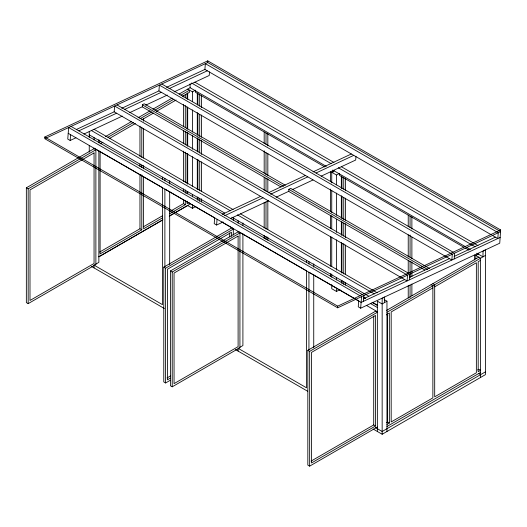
<?xml version="1.0" encoding="UTF-8"?>
<svg xmlns="http://www.w3.org/2000/svg" width="527" height="527" viewBox="0 0 527 527"><rect width="100%" height="100%" fill="white"/><g stroke="black" fill="none" stroke-linecap="round" stroke-linejoin="round"><path stroke-width="0.79" d="M360.145 295.812L68.662 127.527L67.752 139.088L70.157 140.478L70.611 134.695M114.168 111.829L114.622 106.046L407.536 275.153L407.075 280.937L114.168 111.829L76.507 129.431M158.937 90.907L159.391 85.124L452.298 254.231L451.843 260.015L158.937 90.907L121.763 108.279M166.492 87.37L204.898 69.426L205.352 63.642L497.547 232.341M209.515 71.863L209.232 75.473L174.015 91.935M214.66 217.862L214.206 223.646L216.61 225.029L223.125 221.986M216.61 225.029L217.065 219.245M355.969 156.414L355.685 160.03L321.213 176.143M358.716 301.029L358.261 306.813L360.659 308.196L499.741 243.197L500.65 229.97L207.743 60.862L44.762 137.033L44.762 138.693L337.669 307.808L500.65 231.63M360.659 308.196L361.575 296.635M363.505 301.299L363.959 295.515M409.466 279.817L409.92 274.033M454.234 258.895L454.689 253.112M498.259 232.75L497.804 238.533L492.554 235.503M280.996 186.966L142.362 106.928L142.362 104.82L144.187 103.766L285.397 185.3M105.407 136.618L131.651 121.46M138.034 117.778L150.096 110.815M152.929 109.175L172.085 98.121M179.18 94.023L190.089 87.719L326.325 166.38M98.72 142.58L100.848 141.355M107.936 137.257L133.476 122.514M139.859 118.832L151.921 111.869M154.754 110.229L173.91 99.175M181.005 95.077L189.516 90.163L189.516 92.271L182.461 96.342M100.104 143.891L102.93 142.257M109.287 138.588L135.426 123.496M141.783 119.827L153.502 113.061M156.328 111.428L176.104 100.011M26.35 187.803L94.056 148.713L95.881 149.767L95.881 264.541L28.175 303.631L26.35 302.577L26.35 187.803L28.175 188.857L95.881 149.767M187.691 89.109L192.493 91.882L194.891 90.492M99.695 252.025L139.958 228.777L141.783 229.831L141.783 174.826M143.904 226.498L162.27 215.899M169.338 211.814L183.462 203.659L185.287 204.713L185.287 200.609M141.783 229.831L100.104 253.895L100.104 151.275M162.685 217.763L143.607 228.777L143.607 177.059M169.747 213.685L185.287 204.713M188.916 202.618L187.111 203.659L187.111 201.195M98.72 256.801L162.56 219.943M169.654 215.846L189.516 204.384L189.516 202.974M99.023 256.741L162.863 219.878M169.246 216.195L187.691 205.543L192.493 208.317L195.919 206.34M94.056 267.92L94.056 265.147L98.859 262.38L98.859 150.86M424.775 269.976L288.816 191.485L288.816 189.377L290.64 188.323L429.446 268.46M163.778 267.143L231.485 228.053L233.309 229.107L165.603 268.197L163.778 267.143L163.778 381.917L165.603 382.971L170.274 380.277M331.74 182.935L331.74 172.276L334.144 170.893M170.405 270.97L238.105 231.88L239.93 232.934L239.93 347.708L172.23 386.798L170.405 385.744L170.405 270.97L172.23 272.024L239.93 232.934M331.74 172.276L336.542 175.05L338.947 173.66M167.026 377.938L170.583 375.883M170.274 378.169L167.428 379.809L167.428 269.251L231.485 232.269L231.485 236.366M238.797 347.919L242.907 345.547L242.907 233.652M331.74 284.613L331.74 288.717L336.542 291.484L339.974 289.507M386.963 431.488L386.963 301.187L382.161 303.96L377.358 301.187L377.358 431.488M307.827 350.31L375.534 311.22L377.358 312.274L309.652 351.364L307.827 350.31L307.827 465.084L309.652 466.138L377.358 427.048M475.795 258.731L475.795 255.443L478.773 253.724M386.548 310.41L478.773 257.163M386.963 312.274L485.4 255.443M386.963 314.382L389.361 312.998L389.361 423.003L386.963 424.387M432.865 287.88L391.186 311.944L391.186 421.949L432.865 397.885L432.865 285.772L431.04 284.718M434.689 286.826L476.368 262.762L476.368 372.767L434.689 396.831L434.689 284.718L432.865 283.664M480.598 260.325L478.193 261.708L478.193 371.713L480.598 370.329L478.773 369.275L477.574 369.967M311.075 461.105L373.709 424.946L375.534 425.994L375.534 315.436L311.477 352.418L311.477 462.976L375.534 425.994M386.337 422.641L387.536 421.949L389.361 423.003M386.963 426.495L480.598 372.437M485.4 371.884L382.161 431.488L375.224 427.476M373.096 429.024L382.161 434.261L485.4 374.657L485.4 249.903L482.995 251.287L482.995 256.833L476.777 253.237M45.487 138.357L207.743 62.522L499.939 231.221M78.905 130.815L116.572 113.213M124.906 109.32L161.334 92.291M168.897 88.76L207.295 70.809M70.157 140.478L75.947 137.771M83.918 134.042L122.297 116.105M129.728 112.633L142.362 106.731M145.676 105.183L167.303 95.071M222.223 214.331L260.621 196.38M268.217 192.829L305.39 175.458M312.952 171.927L351.351 153.976M224.621 215.714L263.026 197.77M270.621 194.219L307.788 176.848M316.088 172.968L353.749 155.366M230.371 218.6L268.75 200.662M276.181 197.19L288.816 191.281M292.129 189.733L313.012 179.977M44.762 137.033L337.669 306.141L500.65 229.97M363.32 298.875L404.677 279.547M409.295 277.393L449.445 258.625M454.05 256.478L495.406 237.143M500.195 237.413L361.114 302.419L68.207 133.305M204.898 69.426L491.131 234.68M194.891 82.179L333.98 162.481M341.344 166.73L478.015 245.635M191.518 83.002L331.2 163.647M338.327 167.757L475.156 246.761M332.721 170.069L465.407 246.676M466.83 247.499L470.38 249.548M324.823 166.954L195.471 92.271L195.471 90.163M332.32 171.282L333.519 171.973M463.918 247.255L339.52 175.438L339.52 173.33M465.334 248.072L468.878 250.121M475.795 255.443L480.598 258.217L480.598 377.424M161.782 84.004L453.266 252.288M142.362 104.82L283.572 186.354M288.816 189.377L422.634 266.636M424.064 267.459L427.621 269.514M117.014 104.926L408.497 273.217M94.056 129.306L233.138 209.608M240.51 213.863L377.18 292.768M91.388 130.538L230.365 210.774M237.486 214.891L374.322 293.888M384.216 299.606L386.963 301.187M89.254 134.853L224.752 213.079M231.88 217.196L368.808 296.246M71.053 126.408L362.536 294.692M363.34 297.083L365.468 298.315M372.576 302.419L377.549 305.291M363.505 297.393L365.639 298.625M372.055 302.327L377.76 305.62M370.231 303.381L377.358 307.498M386.41 314.619L387.832 315.442M214.772 217.855L164.879 189.048L164.879 266.767M221.9 221.972L233.309 228.553L233.309 235.134M238.105 231.327L306.536 270.832L306.536 387.826L238.105 348.321L238.105 351.087M358.828 301.022L308.934 272.215L308.934 349.941M366.667 305.548L377.358 311.72M478.542 373.465L480.598 374.657M94.056 265.147L162.481 304.652L162.481 187.665L94.056 148.159L94.056 148.713M91.309 266.339L164.391 308.532M235.365 349.506L307.735 391.291M474.55 255.035L474.55 259.963M411.883 216.749L411.883 229.067M411.883 237.275L411.883 258.619M411.883 261.899L411.883 276.682M411.883 284.066L411.883 295.561M410.059 216.162L410.059 227.657M410.059 235.042L410.059 257.209M410.059 261.313L410.059 277.729M410.059 285.12L410.059 297.432M408.234 215.108L408.234 226.603M408.234 234.811L408.234 256.978M408.234 260.259L408.234 273.394M408.234 285.706L408.234 298.025M387.536 313.585L387.536 421.949M384.565 302.57L384.565 297.03L382.161 298.414L382.161 434.261M373.709 316.022L373.709 424.946M345.574 178.462L345.574 190.781M345.574 198.165L345.574 220.332M345.574 223.619L345.574 237.572M345.574 244.963L345.574 274.514M345.574 282.722L345.574 285.186M343.749 177.876L343.749 189.371M343.749 197.579L343.749 219.746M343.749 223.026L343.749 236.162M343.749 243.553L343.749 273.928M343.749 281.313L343.749 284.6M341.924 176.822L341.924 188.317M341.924 196.525L341.924 218.692M341.924 221.972L341.924 235.108M341.924 243.316L341.924 272.874M341.924 280.259L341.924 283.546M341.344 176.025L341.344 188.337M341.344 195.728L341.344 217.895M341.344 221.999L341.344 235.134M341.344 242.519L341.344 272.894M341.344 280.285L341.344 282.749M337.669 306.141L337.669 307.808M336.542 175.05L336.542 184.891M336.542 193.086L336.542 215.227M336.542 219.331L336.542 232.447M336.542 239.825L336.542 270.167M336.542 277.545L336.542 280.008M336.542 288.203L336.542 291.484M331.74 190.313L331.74 212.453M331.74 215.734L331.74 228.856M331.74 237.058L331.74 266.576M331.74 273.954L331.74 277.235M330.495 171.868L330.495 181.716M330.495 189.107L330.495 211.274M330.495 215.378L330.495 228.514M330.495 236.722L330.495 266.273M330.495 273.665L330.495 276.128M313.736 263.849L313.736 267.136M313.736 274.541L313.736 347.767M309.652 351.364L309.652 466.138M308.934 261.682L308.934 264.047M306.536 260.298L306.536 262.663M267.828 133.581L267.828 145.893M267.828 153.285L267.828 175.451M267.828 178.732L267.828 191.868M267.828 200.899L267.828 229.634M267.828 237.018L267.828 240.305M266.003 132.995L266.003 144.484M266.003 152.698L266.003 174.859M266.003 178.146L266.003 191.281M266.003 201.953L266.003 229.041M266.003 236.432L266.003 239.713M264.179 131.941L264.179 143.436M264.179 150.821L264.179 172.988M264.179 177.092L264.179 190.227M264.179 202.539L264.179 227.987M264.179 235.378L264.179 238.659M242.907 222.954L242.907 225.424M238.105 220.793L238.105 223.158M233.309 218.02L233.309 220.385M229.66 232.855L229.66 236.946M207.743 60.862L207.743 62.522M201.518 95.295L201.518 107.613M201.518 114.998L201.518 137.165M201.518 140.445L201.518 154.404M201.518 161.796L201.518 191.347M201.518 198.732L201.518 202.019M199.693 94.708L199.693 106.204M199.693 114.412L199.693 136.579M199.693 139.036L199.693 152.995M199.693 161.203L199.693 190.761M199.693 198.145L199.693 201.433M197.869 93.654L197.869 105.15M197.869 113.358L197.869 135.525M197.869 137.988L197.869 151.941M197.869 159.332L197.869 189.707M197.869 197.091L197.869 200.379M197.296 92.857L197.296 104.353M197.296 112.561L197.296 134.728M197.296 138.008L197.296 151.144M197.296 159.352L197.296 189.727M197.296 197.118L197.296 199.581M192.493 91.882L192.493 101.718M192.493 109.919L192.493 132.06M192.493 135.34L192.493 149.279M192.493 156.657L192.493 186.176M192.493 194.377L192.493 196.841M192.493 205.036L192.493 208.317M190.089 83.76L190.089 87.719M187.691 92.857L187.691 99.425M187.691 107.633L187.691 128.977M187.691 132.264L187.691 146.216M187.691 153.607L187.691 183.982M187.691 191.367L187.691 193.831M187.111 93.654L187.111 98.582M187.111 106.79L187.111 128.957M187.111 132.237L187.111 145.373M187.111 153.581L187.111 183.956M187.111 191.347L187.111 193.811M185.287 94.708L185.287 97.989M185.287 105.38L185.287 127.547M185.287 131.651L185.287 144.787M185.287 152.171L185.287 182.546M185.287 189.937L185.287 193.218M183.462 95.295L183.462 96.942M183.462 104.326L183.462 126.493M183.462 130.597L183.462 143.733M183.462 151.117L183.462 181.492M183.462 188.883L183.462 191.347M183.462 199.555L183.462 203.659M172.23 272.024L172.23 386.798M169.681 180.675L169.681 183.969M169.681 191.373L169.681 264.6M165.603 268.197L165.603 382.971M164.879 178.515L164.879 180.88M162.481 177.125L162.481 179.496M143.607 118.773L143.607 121.236M143.607 128.621L143.607 158.179M143.607 165.564L143.607 168.851M141.783 127.211L141.783 157.586M141.783 164.977L141.783 167.441M139.958 126.157L139.958 156.532M139.958 163.923L139.958 166.387M139.958 174.595L139.958 228.777M98.859 139.602L98.859 142.771M94.056 137.626L94.056 139.991M89.254 131.684L89.254 137.316M89.254 145.544L89.254 152.125M28.175 188.857L28.175 303.631M94.056 152.929L29.999 189.911L29.999 300.469L94.056 263.487L94.056 152.929M238.105 236.096L174.055 273.078L174.055 383.636L238.105 346.654L238.105 236.096"/></g></svg>
